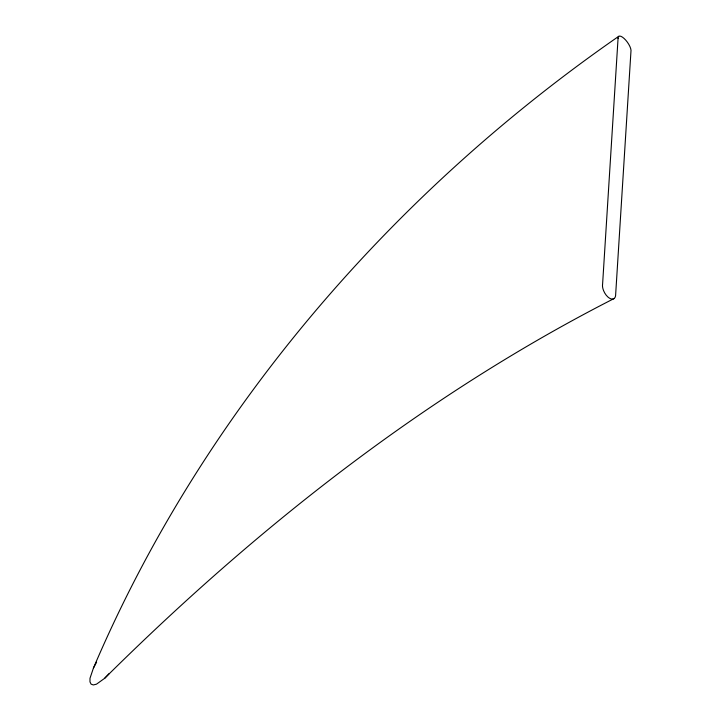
<?xml version="1.0" encoding="UTF-8"?>
<svg xmlns="http://www.w3.org/2000/svg" width="721" height="721" viewBox="0 0 721 721"><rect width="100%" height="100%" fill="white"/><g stroke="black" fill="none" stroke-linecap="round" stroke-linejoin="round"><path stroke-width="1.08" d="M618.717 36.338C391.242 194.012 202.376 412.574 93.433 668.061L89.999 678.272L89.981 681.895L91.116 684.166L93.333 684.95L96.488 684.175L104.662 678.299C255.468 528.808 424.354 395.27 614.067 298.557M93.433 668.061L96.614 662.175M104.662 678.299L109.141 673.585M618.05 38.51L602.603 284.056A9.896 5.272 62.3 0 0 603.603 290.707A10.013 5.335 62.3 0 0 611.228 298.945A9.896 5.272 62.3 0 0 615.572 295.871L631.019 50.326A9.968 3.632 54.6 0 0 624.125 38.501A9.968 3.632 54.6 0 0 618.032 38.492"/></g></svg>
